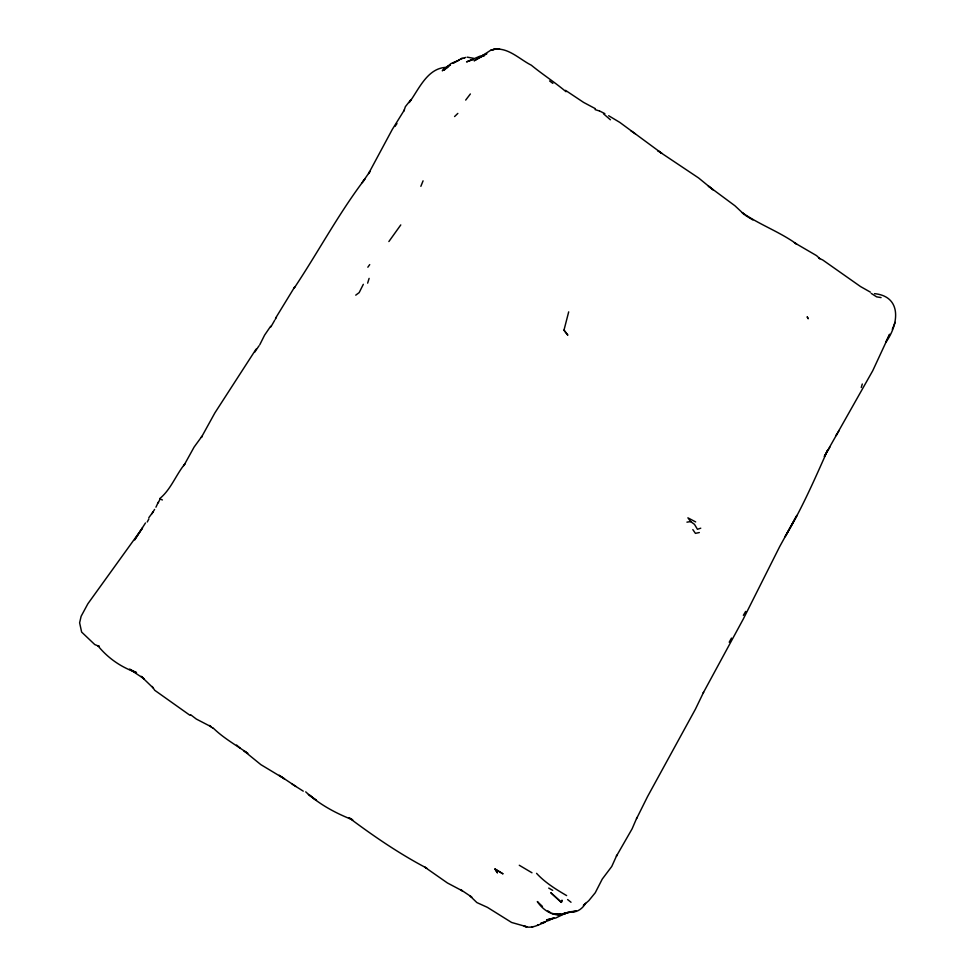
<?xml version="1.0" encoding="UTF-8"?>
<svg xmlns="http://www.w3.org/2000/svg" width="976" height="976" viewBox="0 0 976 976"><rect width="100%" height="100%" fill="white"/><g stroke="black" fill="none" stroke-linecap="round" stroke-linejoin="round"><path stroke-width="1.46" d="M839.25 430.306L836.078 435.589L872.739 370.721L889.673 334.231L885.72 342.332C898.371 325.398 902.934 296.558 874.533 293.642M563.982 330.156L567.837 335.195L563.982 330.169L568.691 311.869M861.271 387.496L862.284 384.007M367.647 283.15L369.111 278.38M363.328 284.309L359.156 292.629L355.74 295.155M636.999 817.473L632.106 828.831L616.429 856.147L616.869 855.159L611.757 866.468L602.253 879.083L595.262 892.747L588.833 900.628L583.38 905.411L585.551 903.3C582.55 908.802 576.499 913.06 570.033 911.828L576.34 911.035L563.274 913.524M420.863 186.331L423.072 180.841M892.296 329.363L895.175 322.397M158.295 502.811L160.064 498.98L162.394 499.944M155.94 507.203L158.332 502.042M259.762 344.772L264.594 335.146L270.645 326.265M409.237 102.578C419.094 89.011 427.659 67.295 447.24 67.344M636.559 818.669L647.539 796.599L695.424 709.174L703.574 692.289L703.269 692.838L743.248 619.113L779.69 546.597L796.88 515.426L785.07 536.739C801.686 509.167 814.472 479.692 827.563 450.4L824.305 456.5L836.871 434.271M147.23 522.014L148.889 518.915M270.852 326.936L274.659 320.335M729.206 642.208L731.5 638.084M409.822 101.565L410.994 99.552L405.357 106.701L403.966 110.91L404.345 110.02L392.279 129.454L368.574 173.569L369.953 171.434L362.145 182.719M743.358 615.356L745.652 611.44M275.256 319.323L276.44 317.298M827.026 451.827L829.868 447.191M275.671 318.03L294.703 286.907L294.252 288.005C318.261 251.991 338.416 213.915 364.804 179.157L363.035 181.536M151.878 513.779L154.598 509.399M254.712 352.177L259.006 345.809M145.473 522.977L134.627 539.887L142.484 527.979L87.852 603.802L81.118 616.295L79.617 622.786L81.63 632.07L94.757 644.55L99.32 646.405L97.954 645.807C108.141 658.336 121.244 667.303 136.506 672.598L129.552 669.17L144.009 678.771L141.117 676.319L153.22 688.007M388.875 241.548L400.782 224.919M395.024 126.392L396.976 123.549M367.842 267.217L369.721 264.606M465.686 100.089L470.371 93.964M148.816 517.67L153.244 511.705M256.102 349.103L214.866 412.921L201.373 437.394L201.947 436.309L194.102 447.081L183.842 465.65L184.793 464.015C175.887 474.958 170.849 489.525 159.857 498.504M454.572 116.547L457.842 113.411M444.983 68.32L442.287 70.797L448.155 65.734L450.412 65.087M459.074 59.951L462.087 58.133L464.1 58.218M449.607 65.416L444.056 70.126L450.827 63.647L459.062 60.134L453.035 63.172L455.792 61.695M483.035 55.181L474.165 60.817L486.841 53.753L482.815 55.351L490.623 50.313L495.186 48.995L490.977 50.227C506.154 45.091 518.781 58.914 531.31 65.197C542.571 74.457 554.954 82.338 566.019 91.72M537.325 925.272L538.459 924.638M550.147 919.734L554.075 917.928L546.621 919.892L555.808 917.989L565.787 913.146M479.46 57.169L484.255 55.717L479.936 56.181L466.552 61.903L470.981 60.231M549.769 920.124L540.924 923.211L545.096 922.161C538.508 924.821 531.53 929.115 524.197 926.224L526.796 926.773L511.607 922.466L487.439 907.375L476.861 902.556L470.139 896.066L471.774 897.078L460.562 889.575L462.319 890.844L447.435 882.975L424.926 867.249L426.793 868.176C399.44 853.829 373.576 836.139 348.932 817.705L352.726 819.877C335.585 813.154 319.262 804.395 305.708 791.853M464.076 58.096L465.674 57.401M568.252 912.157L563.286 913.939L571.607 911.657M700.756 528.199L697.45 529.285L694.473 524.344L690.691 521.599L687.909 517.829L695.668 521.928M447.838 67.173L444.385 68.271L447.13 67.564M460.684 59.06L462.441 58.548M470.408 60.451L473.262 59.658M699.328 532.542L695.424 533.36L692.826 529.602M686.933 522.148L690.691 521.599M467.223 57.145L473.604 58.304M495.308 48.8L499.688 49.129M531.591 926.663L532.872 926.81M881.084 297.595L876.607 296.838L871.19 293.386M551.623 913.304L558.089 914.634L565.763 913.414C554.551 917.904 543.364 910.754 537.312 901.556L542.461 906.448M595.092 109.605L599.337 110.959M566.629 895.59C555.978 889.368 544.974 882.536 536.568 873.349M870.36 292.117L860.503 286.541L822.792 260.019L818.779 258.091L819.852 258.713L816.607 255.663L794.403 242.719L796.599 244.024C779.495 231.715 759.413 224.651 742.236 212.67L744.505 214.732L734.928 205.765L708.283 186.013L713.09 189.82L698.548 177.925L657.861 150.731L661.813 153.342L619.76 122.366L608.658 115.729M599.789 111.081L604.852 113.643M595.372 108.678L583.624 102.419L565.494 90.341M519.281 865.261L531.969 872.776M548.719 888.075L552.684 890.356M745.554 215.452L752.874 219.954M213.28 728.108C223.37 738.039 236.204 745.188 247.819 753.374L243.951 750.886L260.885 764.659L284.516 778.885L279.124 775.286L295.948 786.497M292.19 784.131L303.268 791.158M547.841 910.876L550.366 912.499M308.392 794.562L316.468 800.43L309.746 795.184M189.978 715.31L154.708 690.276L152.219 686.47M630.838 130.723L635.461 133.919M603.51 113.802L610.415 119.792M549.586 80.935L552.855 83.387M567.605 899.555L571.021 902.251M213.085 728.401L209.425 725.485L211.145 726.742L196.298 719.044L190.588 714.676M236.582 745.042L240.157 748.153M561.981 900.36L561.371 902.385L550.976 892.869L561.371 902.385L561.981 900.36M560.578 914.378L553.538 914.268L560.578 914.378M502.847 873.776L494.978 868.994L497.333 872.727L494.978 868.994L502.847 873.776M808.104 318.627L807.274 316.956L808.104 318.627"/></g></svg>
